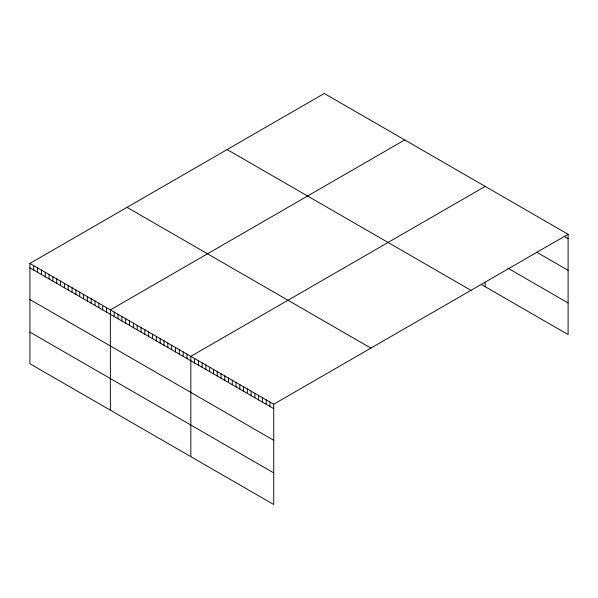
<?xml version="1.0" encoding="UTF-8"?>
<svg xmlns="http://www.w3.org/2000/svg" width="598" height="598" viewBox="0 0 598 598"><rect width="100%" height="100%" fill="white"/><g stroke="black" fill="none" stroke-linecap="round" stroke-linejoin="round"><path stroke-width="0.9" d="M568.1 234.259L273.742 404.203L273.742 504.525L29.9 363.741L29.9 263.426L324.258 93.475L568.1 234.259L568.1 334.574L481.36 284.499M404.726 139.932L110.368 309.884L110.368 410.198M485.195 186.389L190.837 356.341L190.837 456.655M564.333 236.524L568.1 238.699M536.443 252.064L568.1 270.341M507.807 268.128L568.1 302.939M227.12 149.56L470.962 290.336M127.038 207.342L370.88 348.118M29.9 263.426L273.742 404.203M29.9 267.867L273.742 408.651M29.9 299.508L273.742 440.285M29.9 332.107L273.742 472.883M485.195 282.757L485.195 286.711M269.975 402.028L269.975 406.468M266.207 399.853L266.207 404.293M262.432 397.677L262.432 402.118M258.665 395.502L258.665 399.942M254.898 393.327L254.898 397.767M251.13 391.152L251.13 395.592M247.363 388.977L247.363 393.417M243.595 386.801L243.595 391.242M239.828 384.619L239.828 389.066M236.053 382.443L236.053 386.891M232.286 380.268L232.286 384.716M228.518 378.093L228.518 382.541M224.751 375.918L224.751 380.365M220.983 373.743L220.983 378.19M217.216 371.567L217.216 376.015M213.449 369.392L213.449 373.84M209.674 367.217L209.674 371.657M205.906 365.042L205.906 369.482M202.139 362.866L202.139 367.307M198.372 360.691L198.372 365.131M194.604 358.516L194.604 362.956M187.002 354.128L187.002 358.568M183.175 351.916L183.175 356.356M179.34 349.703L179.34 354.143M175.506 347.49L175.506 351.93M171.678 345.278L171.678 349.718M167.844 343.065L167.844 347.505M164.009 340.853L164.009 345.293M160.182 338.64L160.182 343.088M156.347 336.427L156.347 340.875M152.52 334.215L152.52 338.662M148.685 332.002L148.685 336.45M144.851 329.79L144.851 334.237M141.023 327.577L141.023 332.025M137.189 325.364L137.189 329.812M133.361 323.152L133.361 327.599M129.527 320.939L129.527 325.387M125.692 318.727L125.692 323.174M121.865 316.514L121.865 320.962M118.03 314.301L118.03 318.749M114.196 312.096L114.196 316.536M106.534 307.671L106.534 312.111M102.707 305.458L102.707 309.899M98.872 303.246L98.872 307.686M95.037 301.033L95.037 305.473M91.21 298.821L91.21 303.261M87.375 296.608L87.375 301.048M83.548 294.395L83.548 298.836M79.713 292.183L79.713 296.623M75.879 289.97L75.879 294.418M72.052 287.758L72.052 292.205M68.217 285.545L68.217 289.993M64.39 283.332L64.39 287.78M60.555 281.12L60.555 285.567M56.72 278.907L56.72 283.355M52.893 276.695L52.893 281.142M49.058 274.482L49.058 278.93M45.224 272.269L45.224 276.717M41.397 270.057L41.397 274.504M37.562 267.844L37.562 272.292M33.735 265.632L33.735 270.079"/></g></svg>
